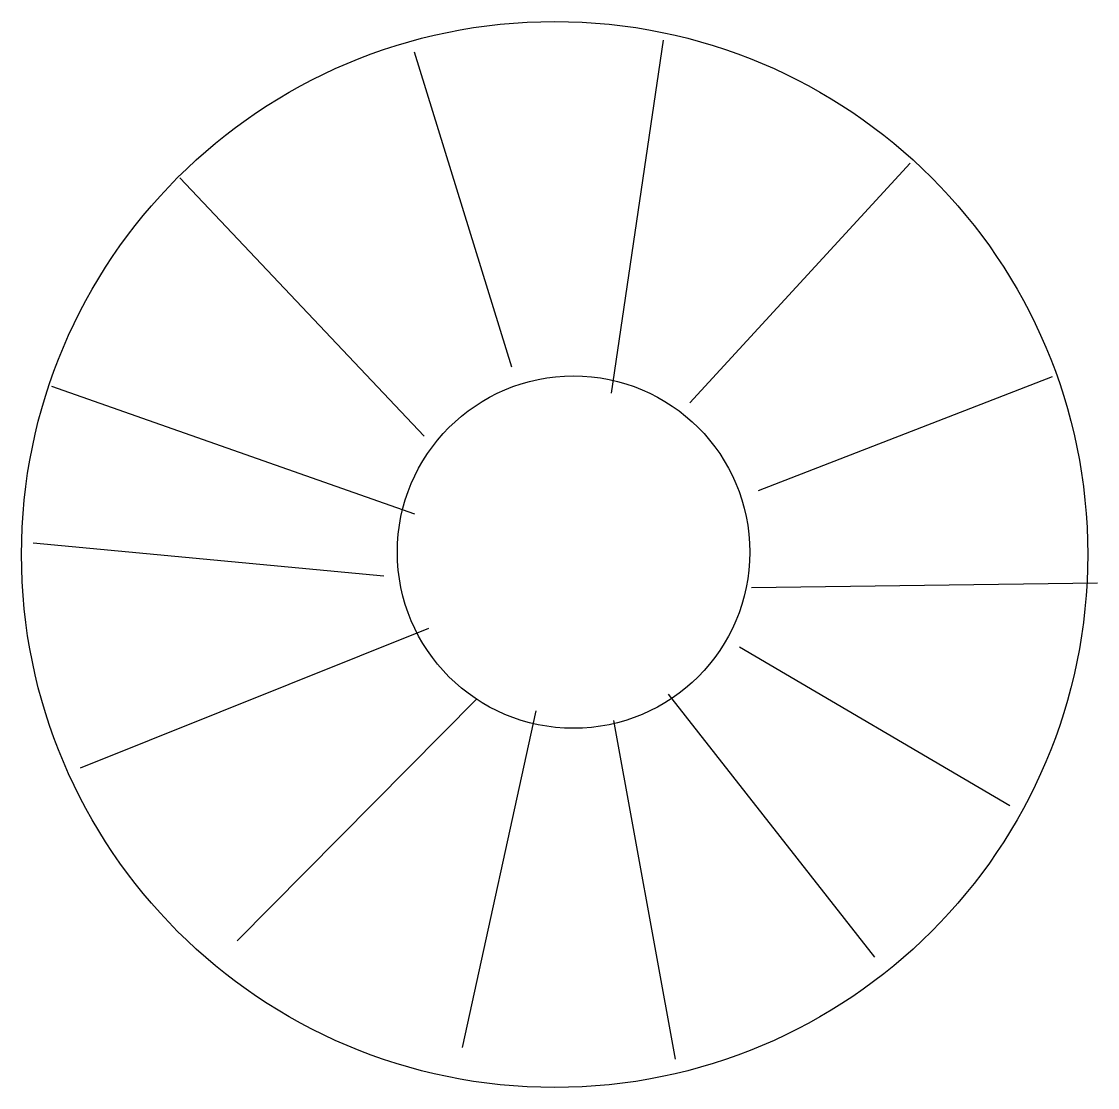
# Model space of a CAD drawing. Extents: x 45.48 to 51.08, y 57.16 to 62.71.
import ezdxf

# ---------------------------------------------------------------- set-up
doc = ezdxf.new("R2010")
doc.units = 0
doc.layers.add('49', color=1, linetype='CONTINUOUS')
doc.layers.add('51', color=3, linetype='CONTINUOUS')

msp = doc.modelspace()

# ---------------------------------------------------------------- linework, layer by layer
at = {"layer": '49', "color": 0}
for p, q in [((48.55, 60.7707), (48.8209, 62.6091)), ((48.0318, 60.9062), (47.5254, 62.547)), ((48.9572, 60.7215), (50.1043, 61.968)), ((47.5754, 60.5483), (46.3042, 61.8928)), ((49.3152, 60.2651), (50.8449, 60.8578)), ((47.5262, 60.1411), (45.6382, 60.8068)), ((45.5398, 59.9925), (47.3659, 59.8203)), ((49.2783, 59.7592), (51.0796, 59.7844)), ((45.7869, 58.8204), (47.6004, 59.5489)), ((49.2167, 59.4507), (50.6235, 58.6245)), ((49.9205, 57.8346), (48.8466, 59.2038)), ((47.8473, 59.1789), (46.6015, 57.92)), ((48.1557, 59.1173), (47.7738, 57.3651)), ((48.8842, 57.3038), (48.5629, 59.068))]:
    msp.add_line(p, q, dxfattribs=at)
msp.add_circle((48.3529, 59.944), 0.9171, dxfattribs=at)
at = {"layer": '51', "color": 0}
msp.add_circle((48.2542, 59.9316), 2.7746, dxfattribs=at)

doc.saveas('drawing.dxf')
